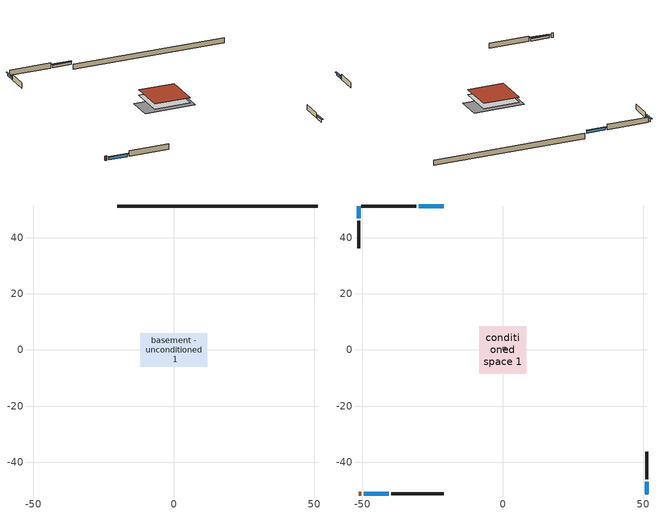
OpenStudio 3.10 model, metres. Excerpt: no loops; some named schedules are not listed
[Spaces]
basement - unconditioned 1
 floor foundation (Slab1 construction): -11.91,-5.96 -11.91,5.96 11.91,5.96 11.91,-5.96 z-2.44
 wall foundation (FoundationWall1 construction): 51.3,51.3 -20.18,51.3 z-2.44:0
conditioned space 1
 floor to basement - unconditioned 1 (Floor1 construction): -8.42,-8.42 -8.42,8.42 8.42,8.42 8.42,-8.42 z0
 wall outside (Wall1 construction): -30.84,51.3 -50.37,51.3 z0:2.44
 wall outside (Wall2 construction): 51.3,-45.97 51.3,-36.2 z0:2.44
 wall outside (Wall3 construction): -39.73,-51.3 -20.95,-51.3 z0:2.44
 wall outside (Wall4 construction): -51.3,45.97 -51.3,36.2 z0:2.44
 wall outside (AdiabaticWallConstruction): -21.11,51.3 -29.91,51.3 / 51.3,-51.3 51.3,-46.9 / -49.46,-51.3 -40.65,-51.3 / -51.3,51.3 -51.3,46.9 z0:1.19
 wall outside (AdiabaticWallConstruction 1): -51.3,-51.3 -50.38,-51.3 z0:2.03
 window (WindowConstruction): -21.11,51.3 -29.91,51.3 z0:1.19
 window (WindowConstruction 1): 51.3,-51.3 51.3,-46.9 z0:1.19
 window (WindowConstruction 2): -49.46,-51.3 -40.66,-51.3 z0:1.19
 window (WindowConstruction 3): -51.3,51.3 -51.3,46.9 z0:1.19
 door (Door): -51.3,-51.3 -50.38,-51.3 z0:2.03
 roof outside (Roof1 construction): -8.42,8.42 -8.42,-8.42 8.42,-8.42 8.42,8.42 z2.44
central ac and furnace airloop ret air space
 floor adiabatic (AdiabaticConst): 0,0 0,1 1,1 1,0 z0
 wall adiabatic (AdiabaticConst): 0,1 0,0 1,0 1,1 0,1 z0:1
 ceiling adiabatic (AdiabaticConst): 1,0 1,1 0,1 0,0 z1
shading: -30.21,51.3 -20.8,51.3 -20.8,51.91 -30.21,51.91 z1.49; 51.3,-46.59 51.3,-51.6 51.91,-51.6 51.91,-46.59 z1.49; -40.35,-51.3 -49.76,-51.3 -49.76,-51.91 -40.35,-51.91 z1.49; -51.3,46.59 -51.3,51.6 -51.91,51.6 -51.91,46.59 z1.49
[Site]
Buffalo Niagara Intl Ap_NY: Latitude {deg}=42.93; Longitude {deg}=-78.73; Time Zone {hr}=-5; Elevation {m}=215; Terrain=Suburbs; Keep Site Location Information=Yes
[Site:GroundTemperature:Shallow]
4.30207, 2.29327, 2.1324, 3.08568, 6.91256, 10.7216, 14.0239, 16.1158, 16.2935, 14.5921, 11.374, 7.68183
[Site:WaterMainsTemperature]
Calculation Method=Schedule; Temperature Schedule=mains temperature schedule
[Building]
Building 1
[Material] Roughness=Rough
Name | Thickness {m} | Conductivity {W/m-K} | Density {kg/m3} | Specific Heat {J/kg-K} | Thermal Absorptance | Solar Absorptance | Visible Absorptance
asphalt or fiberglass shingles | 0.00635 | 0.162714 | 1121.4 | 1465.45 | 0.9 | 0.85 | 0.85
roof stud and cavity | 0.0889 | 0.491901 | 50.32683 | 1063.81 | 0.9 | 0.7 | 0.7
gypsum board | 0.00254 | 0.160291 | 801 | 837.4 | 0.9 | 0.6 | 0.6
wood siding | 0.0254 | 0.102417 | 544.68 | 1172.36 | 0.9 | 0.7 | 0.7
osb sheathing 0.5 in. | 0.0127 | 0.115458 | 512.64 | 1214.23 | 0.9 | 0.7 | 0.7
wall stud and cavity | 0.1397 | 0.0929022 | 139.0536 | 1170.24 | 0.9 | 0.7 | 0.7
gypsum board 1 | 0.0127 | 0.160291 | 801 | 837.4 | 0.9 | 0.6 | 0.6
floor stud and cavity | 0.1397 | 0.21683 | 92.3553 | 1139.71 | 0.9 | 0.7 | 0.7
floor rigid ins | 0.103632 | 0.029427 | 32.04 | 1214.23 | 0.9 | 0.7 | 0.7
osb sheathing 0.75 in. | 0.01905 | 0.115458 | 512.64 | 1214.23 | 0.9 | 0.7 | 0.7
floor covering | 0.0127 | 0.0433444 | 54.468 | 1339.84 | 0.9 | 0.6 | 0.6
concrete 8.0 in. | 0.2032 | 1.803125 | 2242.8 | 837.4 | 0.9 | 0.7 | 0.7
concrete 4.0 in. | 0.1016 | 1.803125 | 2242.8 | 837.4 | 0.9 | 0.7 | 0.7
wood siding 1; wood siding 2 | 0.0254 | 0.102417 | 544.68 | 1172.36
wall rigid ins | 0.512978 | 0.029427 | 32.04 | 1214.23 | 0.9 | 0.7 | 0.7
wall stud and cavity 1 | 0.0889 | 0.380278 | 52.3479 | 1209.89 | 0.9 | 0.7 | 0.7
door material | 0.04445 | 0.0716541 | 512.64 | 1214.23 | 0.9 | 0.7 | 0.7
wall stud and cavity 2 | 0.0889 | 0.391764 | 83.0341 | 1211.67 | 0.9 | 0.7 | 0.7
furniture material conditioned space 1; furniture material basement - unconditioned 1 | 0.1524 | 0.115458 | 640.8 | 1214.23 | 0.9 | 0.6 | 0.6
[Construction]
Roof1 construction: asphalt or fiberglass shingles, roof stud and cavity, gypsum board
Wall1 construction; Wall2 construction; Wall3 construction; Wall4 construction: wood siding, osb sheathing 0.5 in., wall stud and cavity, gypsum board 1
Floor1 construction: floor stud and cavity, floor rigid ins, osb sheathing 0.75 in., floor covering
FoundationWall1 construction: concrete 8.0 in.
Slab1 construction: concrete 4.0 in.
WindowConstruction; WindowConstruction 1; WindowConstruction 2; WindowConstruction 3: WindowMaterial
AdiabaticWallConstruction: wood siding 1, wall rigid ins, wall stud and cavity 1, gypsum board 1
Door: door material
AdiabaticWallConstruction 1: wood siding 2, wall rigid ins, wall stud and cavity 1, gypsum board 1
PartitionWallConstruction: gypsum board 1, wall stud and cavity 2, gypsum board 1
furniture construction conditioned space 1: furniture material conditioned space 1
furniture construction basement - unconditioned 1: furniture material basement - unconditioned 1
AdiabaticConst: Adiabatic
[WindowMaterial:SimpleGlazingSystem]
WindowMaterial: U-Factor {W/m2-K}=2.10086; Solar Heat Gain Coefficient=0.3
[Material:NoMass]
Adiabatic: Roughness=Rough; Thermal Resistance {m2-K/W}=176.1
[ThermalZone] Multiplier=1; Use Ideal Air Loads=No
Name | Volume {m3} | Thermostat
conditioned space | 692.064 | conditioned space temperature setpoint
basement - unconditioned | 692.064
central ac and furnace airloop ret air zone | 1
[Sizing:Zone]
central ac and furnace airloop ret air zone: Zone Cooling Design Supply Air Temperature Input Method=SupplyAirTemperature; Zone Cooling Design Supply Air Temperature {C}=14; Zone Cooling Design Supply Air Temperature Difference {deltaC}=11.11; Zone Heating Design Supply Air Temperature Input Method=SupplyAirTemperature; Zone Heating Design Supply Air Temperature {C}=40; Zone Heating Design Supply Air Temperature Difference {deltaC}=11.11; Zone Cooling Design Supply Air Humidity Ratio {kg-H2O/kg-air}=0.0085; Zone Heating Design Supply Air Humidity Ratio {kg-H2O/kg-air}=0.008; Cooling Design Air Flow Method=DesignDay; Heating Design Air Flow Method=DesignDay; Account for Dedicated Outdoor Air System=No; Dedicated Outdoor Air System Control Strategy=NeutralSupplyAir; Dedicated Outdoor Air Low Setpoint Temperature for Design {C}=autosize; Dedicated Outdoor Air High Setpoint Temperature for Design {C}=autosize; Zone Load Sizing Method=Sensible Load Only No Latent Load; Zone Latent Cooling Design Supply Air Humidity Ratio Input Method=HumidityRatioDifference; Zone Cooling Design Supply Air Humidity Ratio Difference {kgWater/kgDryAir}=0.005; Zone Latent Heating Design Supply Air Humidity Ratio Input Method=HumidityRatioDifference; Zone Humidification Design Supply Air Humidity Ratio Difference {kgWater/kgDryAir}=0.005; Sizing Option=Coincident
[Space]
Name | Thermal Zone | Volume {m3}
conditioned space 1 | conditioned space | 692.064
basement - unconditioned 1 | basement - unconditioned | 692.064
central ac and furnace airloop ret air space | central ac and furnace airloop ret air zone
[ThermostatSetpoint:DualSetpoint]
conditioned space temperature setpoint: Heating Setpoint Temperature Schedule=heating setpoint; Cooling Setpoint Temperature Schedule=cooling setpoint; Temperature Difference Between Cutout And Setpoint {deltaC}=0
[Foundation:Kiva]
Foundation Kiva 1: Initial Indoor Air Temperature {C}=2.37632; Wall Height Above Grade {m}=0; Wall Depth Below Slab {m}=0.2032
[Foundation:Kiva:Settings]
Soil Conductivity {W/m-K}=1.731; Soil Density {kg/m3}=1842.3; Soil Specific Heat {J/kg-K}=418.7; Ground Solar Absorptivity=0.9; Ground Thermal Absorptivity=0.9; Ground Surface Roughness {m}=0.03; Far-Field Width {m}=40; Deep-Ground Boundary Condition=ZeroFlux; Deep-Ground Depth {m}=40; Minimum Cell Dimension {m}=0.2; Maximum Cell Growth Coefficient=3; Simulation Timestep=Timestep
[SurfaceProperty:ExposedFoundationPerimeter]
Slab1: Exposed Perimeter Calculation Method=TotalExposedPerimeter; Total Exposed Perimeter {m}=71.4756
[SurfaceProperty:IncidentSolarMultiplier] Incident Solar Multiplier=1; Incident Solar Multiplier Schedule=trans schedule winter=0.857 summer=0.857
Window1; Window2; Window3; Window4
[InternalMass:Definition] Design Level Calculation Method=SurfaceArea
Name | Construction | Surface Area {m2}
partition wall mass | PartitionWallConstruction | 283.819
furniture mass conditioned space 1 | furniture construction conditioned space 1 | 113.528
furniture mass basement - unconditioned 1 | furniture construction basement - unconditioned 1 | 113.528
[InternalMass] Multiplier=1
Name | Internal Mass Definition | Space or SpaceType
partition wall mass | partition wall mass | conditioned space 1
furniture mass conditioned space 1 | furniture mass conditioned space 1 | conditioned space 1
furniture mass basement - unconditioned 1 | furniture mass basement - unconditioned 1 | basement - unconditioned 1
[Fan:SystemModel]
central ac and furnace supply fan: Availability Schedule=Always On Discrete; Design Maximum Air Flow Rate {m3/s}=1.51778; Speed Control Method=Discrete; Electric Power Minimum Flow Rate Fraction=0.2; Design Pressure Rise {Pa}=500; Motor Efficiency=1; Motor In Air Stream Fraction=1; Design Electric Power Consumption {W}=autosize; Design Power Sizing Method=PowerPerFlow; Electric Power Per Unit Flow Rate {W/(m3/s)}=1059.44; Electric Power Per Unit Flow Rate Per Unit Pressure {W-s/m3-Pa}=1.66667; Fan Total Efficiency=0.7; Motor Loss Radiative Fraction=0; Speed Flow Fraction 1=0.60945; Speed Electric Power Fraction 1=0.53805; Speed Flow Fraction 2=1; Speed Electric Power Fraction 2=1
[EnergyManagementSystem:Sensor]
Name | Output Variable or Output Meter Index Key | Output Variable or Output Meter
central_ac_and_furnace_supply_fan_s; central_ac_and_furnace_supply_fan_s_1 | central ac and furnace supply fan | Fan Electricity Energy
out_pb_s |  | Site Outdoor Air Barometric Pressure
out_wt_s |  | Site Outdoor Air Humidity Ratio
site_vw_s |  | Site Wind Speed
cool_season | cooling season schedule | Schedule Value
central_ac_and_furnace_airloop_Fan_RTF_s | central ac and furnace supply fan | Fan Runtime Fraction Speed 1
central_ac_and_furnace_airloop_Fan_RTF_s_1 | central ac and furnace supply fan | Fan Runtime Fraction Speed 2
central_ac_and_furnace_airloop_AH_MFR_s | Node 5 | System Node Mass Flow Rate
central_ac_and_furnace_airloop_AH_VFR_s | Node 5 | System Node Current Density Volume Flow Rate
central_ac_and_furnace_airloop_AH_Tout_s | Node 5 | System Node Temperature
central_ac_and_furnace_airloop_AH_Wout_s | Node 5 | System Node Humidity Ratio
central_ac_and_furnace_airloop_RA_T_s | Node 8 | System Node Temperature
central_ac_and_furnace_airloop_Ra_W_s | Node 8 | System Node Humidity Ratio
natural_vent_s | natural vent schedule | Schedule Value
htg_sp_s | heating setpoint | Schedule Value
clg_sp_s | cooling setpoint | Schedule Value
mech_vent_range_fan_0_sch_s | mech vent range fan 0 schedule | Schedule Value
mech_vent_bath_fan_0_sch_s | mech vent bath fan 0 schedule | Schedule Value
clothes_dryer_exhaust_0_sch_s | clothes_dryer | Schedule Value
htg_load_cond |  | Heating:EnergyTransfer:Zone:CONDITIONED SPACE
clg_load_cond |  | Cooling:EnergyTransfer:Zone:CONDITIONED SPACE
htg_load_duct |  | Heating:EnergyTransfer:Zone:CENTRAL AC AND FURNACE AIRLOOP RET AIR ZONE
clg_load_duct |  | Cooling:EnergyTransfer:Zone:CENTRAL AC AND FURNACE AIRLOOP RET AIR ZONE
[EnergyManagementSystem:Program]
central_ac_and_furnace_supply_fan_disaggregate_program: Set central_ac_and_furnace_supply_fan_clg = 0; If central_ac_and_furnace_clg_coil_s > 0; Set central_ac_and_furnace_supply_fan_clg = central_ac_and_furnace_supply_fan_s; EndIf
central_ac_and_furnace_supply_fan_disaggregate_program_1: Set central_ac_and_furnace_supply_fan_primary_htg = 0; If central_ac_and_furnace_htg_coil_s > 0; Set central_ac_and_furnace_supply_fan_primary_htg = central_ac_and_furnace_supply_fan_s_1; EndIf
water_heater_EC_adj: If WarmupFlag == 0; Set dhw_e_cons = water_heater_energy + water_heater_on_cycle_parasitic + water_heater_off_cycle_parasitic; Set water_heater_ec_adj_act = 0.0 * dhw_e_cons / 1; EndIf
fridge_schedule_program: Set Tin = fridge_tin_s*(9.0/5.0)+32.0; Set fridge_schedule_act = 0; If (Hour == 0); Set fridge_schedule_act = (-0.487+0.019*Tin); ElseIf (Hour == 1); Set fridge_schedule_act = (-0.34+0.016*Tin); ElseIf (Hour == 2); Set fridge_schedule_act = (-0.37+0.017*Tin); ElseIf (Hour == 3); Set fridge_schedule_act = (-0.361+0.016*Tin); ElseIf (Hour == 4); Set fridge_schedule_act = (-0.515+0.018*Tin); ElseIf (Hour == 5); Set fridge_schedule_act = (-0.684+0.021*Tin); ElseIf (Hour == 6); Set fridge_schedule_act = (-0.471+0.019*Tin); ElseIf (Hour == 7); Set fridge_schedule_act = (-0.159+0.015*Tin); ElseIf (Hour == 8); Set fridge_schedule_act = (-0.079+0.015*Tin); ElseIf (Hour == 9); Set fridge_schedule_act = (-0.417+0.019*Tin); ElseIf (Hour == 10); Set fridge_schedule_act = (-0.411+0.018*Tin); ElseIf (Hour == 11); Set fridge_schedule_act = (-0.386+0.018*Tin); ElseIf (Hour == 12); Set fridge_schedule_act = (-0.24+0.016*Tin); ElseIf (Hour == 13); Set fridge_schedule_act = (-0.314+0.017*Tin); ElseIf (Hour == 14); Set fridge_schedule_act = (-0.16+0.015*Tin); ElseIf (Hour == 15); Set fridge_schedule_act = (-0.121+0.015*Tin); ElseIf (Hour == 16); Set fridge_schedule_act = (-0.469+0.02*Tin); ElseIf (Hour == 17); Set fridge_schedule_act = (-0.412+0.02*Tin); ElseIf (Hour == 18); Set fridge_schedule_act = (-0.091+0.017*Tin); ElseIf (Hour == 19); Set fridge_schedule_act = (0.077+0.014*Tin); ElseIf (Hour == 20); Set fridge_schedule_act = (-0.118+0.016*Tin); ElseIf (Hour == 21); Set fridge_schedule_act = (-0.247+0.017*Tin); ElseIf (Hour == 22); Set fridge_schedule_act = (-0.445+0.019*Tin); ElseIf (Hour == 23); Set fridge_schedule_act = (-0.544+0.02*Tin); EndIf
central_ac_and_furnace_airloop_0_duct_program: Set central_ac_and_furnace_airloop_AH_MFR = central_ac_and_furnace_airloop_AH_MFR_s; Set central_ac_and_furnace_airloop_Fan_RTF = 0; Set central_ac_and_furnace_airloop_Fan_RTF = central_ac_and_furnace_airloop_Fan_RTF + central_ac_and_furnace_airloop_Fan_RTF_s; Set central_ac_and_furnace_airloop_Fan_RTF = central_ac_and_furnace_airloop_Fan_RTF + central_ac_and_furnace_airloop_Fan_RTF_s_1; Set central_ac_and_furnace_airloop_AH_VFR = central_ac_and_furnace_airloop_AH_VFR_s; Set central_ac_and_furnace_airloop_AH_Tout = central_ac_and_furnace_airloop_AH_Tout_s; Set central_ac_and_furnace_airloop_AH_Wout = central_ac_and_furnace_airloop_AH_Wout_s; Set central_ac_and_furnace_airloop_RA_T = central_ac_and_furnace_airloop_RA_T_s; Set central_ac_and_furnace_airloop_Ra_W = central_ac_and_furnace_airloop_Ra_W_s; Set central_ac_and_furnace_airloop_0_DZ_T = central_ac_and_furnace_airloop_0_DZ_T_s; Set central_ac_and_furnace_airloop_0_DZ_W = central_ac_and_furnace_airloop_0_DZ_W_s; Run central_ac_and_furnace_airloop_0_duct_subroutine; Set central_ac_and_furnace_airloop_0_SupSensLkToCond_act = central_ac_and_furnace_airloop_0_SupSensLkToCond; Set central_ac_and_furnace_airloop_0_SupLatLkToCond_act = central_ac_and_furnace_airloop_0_SupLatLkToCond; Set central_ac_and_furnace_airloop_0_SupCondToLv_act = central_ac_and_furnace_airloop_0_SupCondToLv; Set central_ac_and_furnace_airloop_0_RetSensLkToRP_act = central_ac_and_furnace_airloop_0_RetSensLkToRP; Set central_ac_and_furnace_airloop_0_RetLatLkToRP_act = central_ac_and_furnace_airloop_0_RetLatLkToRP; Set central_ac_and_furnace_airloop_0_RetCondToRP_act = central_ac_and_furnace_airloop_0_RetCondToRP; Set central_ac_and_furnace_airloop_0_RetCondToDZ_act = central_ac_and_furnace_airloop_0_RetCondToDZ; Set central_ac_and_furnace_airloop_0_SupCondToDZ_act = central_ac_and_furnace_airloop_0_SupCondToDZ; Set central_ac_and_furnace_airloop_0_SupSensLkToDZ_act = central_ac_and_furnace_airloop_0_SupSensLkToDZ; Set central_ac_and_furnace_airloop_0_SupLatLkToDZ_act = central_ac_and_furnace_airloop_0_SupLatLkToDZ; Set central_ac_and_furnace_airloop_0_ZoneMixDZToCond_mix_act = central_ac_and_furnace_airloop_0_ZoneMixDZToCond; Set central_ac_and_furnace_airloop_0_ZoneMixCondToDZ_mix_act = central_ac_and_furnace_airloop_0_ZoneMixCondToDZ
natural_vent_program: Set Tin = tin_s; Set Tout = tout_s; Set Wout = out_wt_s; Set Pbar = out_pb_s; Set Phiout = (@RhFnTdbWPb Tout Wout Pbar); Set MaxHR = 0.0115; Set Tnvsp = (htg_sp_s + clg_sp_s) / 2; Set NVavail = natural_vent_s; Set ClgSsnAvail = cool_season; Set Qnv = 0; Set Qwhf = 0; Set whole_house_fan_act = 0; If ((Wout < MaxHR) && (Tin > Tout) && (Tin > Tnvsp) && (ClgSsnAvail > 0)); Set WHF_Flow = 0; Set Adj = (Tin-Tnvsp)/(Tin-Tout); Set Adj = (@Min Adj 1); Set Adj = (@Max Adj 0); If (WHF_Flow > 0); Set Qwhf = WHF_Flow*Adj; Set WHF_W = 0; Set whole_house_fan_act = WHF_W*Adj; ElseIf (NVavail > 0); Set NVArea = 12615.824058624003; Set Cs = 8.968567957270247e-05; Set Cw = 2.2169590796800036e-05; Set Tdiff = Tin-Tout; Set dT = (@Abs Tdiff); Set Vwind = site_vw_s; Set SGNV = NVArea*Adj*((((Cs*dT)+(Cw*(Vwind^2)))^0.5)/1000); Set MaxNV = 3.844798503936001; Set Qnv = (@Min SGNV MaxNV); EndIf; EndIf; Set natural_vent_flow_act = Qnv; Set whole_house_fan_flow_act = Qwhf; Set natural_vent_program_Qnv = Qnv; Set natural_vent_program_Qwhf = Qwhf
basement_unconditioned_1_duct_leakage_imbalance_infil_program: Set Qducts = 0; Set Qducts = Qducts - central_ac_and_furnace_airloop_0_DuctImbalLkSupFanEquivDZ; Set Qducts = Qducts + central_ac_and_furnace_airloop_0_DuctImbalLkExhFanEquivDZ; Set basement_unconditioned_1_duct_leakage_imbalance_infil_flow_act = (@Abs(Qducts))
[ElectricEquipment:Definition] Design Level Calculation Method=EquipmentLevel
Name | Design Level {W} | Fraction Latent | Fraction Radiant | Fraction Lost
ceiling fan | 58.3651 | 0 | 0.558 | 0
clothes washer | 1279.03 | 0.03 | 0.162 | 0.7
clothes dryer | 499.627 | 0.015 | 0.081 | 0.85
dishwasher | 740.818 | 0.3 | 0.18 | 0.4
fridge | 78.8813 | 0 | 0.6 | 0
cooking range | 102.038 | 0.16 | 0.384 | 0.2
misc tv | 407.323 | 0 | 0.6 | 0
misc plug loads | 514.959 | 0.045 | 0.513 | 0.1
whole house fan; mech vent house fan | 0 | 0 | 0 | 1
mech vent house fan cfis | 0 | 0 | 0 | 0
mech vent range fan 0; mech vent bath fan 0 | 30 | 0 | 0 | 1
[ElectricEquipment] Space or SpaceType=conditioned space 1
Name | Electric Equipment Definition | Schedule
ceiling fan | ceiling fan | ceiling_fan
clothes washer | clothes washer | clothes_washer
clothes dryer | clothes dryer | clothes_dryer
dishwasher | dishwasher | dishwasher
fridge | fridge | fridge schedule
cooking range | cooking range | cooking_range
misc tv | misc tv | plug_loads_tv
misc plug loads | misc plug loads | plug_loads_other
whole house fan | whole house fan | Always On Discrete
mech vent house fan | mech vent house fan | mech vent house fan schedule
mech vent house fan cfis | mech vent house fan cfis | mech vent house fan cfis schedule
mech vent range fan 0 | mech vent range fan 0 | mech vent range fan 0 schedule
mech vent bath fan 0 | mech vent bath fan 0 | mech vent bath fan 0 schedule
[OtherEquipment:Definition] Design Level Calculation Method=EquipmentLevel
Name | Design Level {W} | Fraction Latent | Fraction Radiant | Fraction Lost
water heater energy adjustment1 | 0.01 | 0 | 0 | 1
clothes dryer 2 | 6637.63 | 0.015 | 0.081 | 0.85
cooking range 2 | 2990.45 | 0.16 | 0.384 | 0.2
general water use sensible | -52.5013 | 0 | 0.6 | 0
general water use latent | 53.2715 | 1 | 0 | 0
central ac and furnace airloop_0 SupSensLkToCond; central ac and furnace airloop_0 SupCondToLv; central ac and furnace airloop_0 RetCondToRP; central ac and furnace airloop_0 RetSensLkToRP; central ac and furnace airloop_0 SupCondToDZ; central ac and furnace airloop_0 RetCondToDZ; central ac and furnace airloop_0 SupSensLkToDZ; mech vent house fan sensible load | 0 | 0 | 0 | 0
central ac and furnace airloop_0 SupLatLkToCond; central ac and furnace airloop_0 RetLatLkToRP; central ac and furnace airloop_0 SupLatLkToDZ; mech vent house fan latent load | 0 | 1 | 0 | 0
[OtherEquipment]
Name | Other Equipment Definition | Space or SpaceType | Schedule | Fuel Type
water heater energy adjustment1 | water heater energy adjustment1 | basement - unconditioned 1 | Always On Discrete | NaturalGas
clothes dryer 1 | clothes dryer 2 | conditioned space 1 | clothes_dryer | NaturalGas
cooking range 1 | cooking range 2 | conditioned space 1 | cooking_range | NaturalGas
general water use sensible | general water use sensible | conditioned space 1 | general water use schedule
general water use latent | general water use latent | conditioned space 1 | general water use schedule
central ac and furnace airloop_0 SupSensLkToCond | central ac and furnace airloop_0 SupSensLkToCond | conditioned space 1 | Always On Discrete
central ac and furnace airloop_0 SupLatLkToCond | central ac and furnace airloop_0 SupLatLkToCond | conditioned space 1 | Always On Discrete
central ac and furnace airloop_0 SupCondToLv | central ac and furnace airloop_0 SupCondToLv | conditioned space 1 | Always On Discrete
central ac and furnace airloop_0 RetCondToRP | central ac and furnace airloop_0 RetCondToRP | central ac and furnace airloop ret air space | Always On Discrete
central ac and furnace airloop_0 RetSensLkToRP | central ac and furnace airloop_0 RetSensLkToRP | central ac and furnace airloop ret air space | Always On Discrete
central ac and furnace airloop_0 RetLatLkToRP | central ac and furnace airloop_0 RetLatLkToRP | central ac and furnace airloop ret air space | Always On Discrete
central ac and furnace airloop_0 SupCondToDZ | central ac and furnace airloop_0 SupCondToDZ | basement - unconditioned 1 | Always On Discrete
central ac and furnace airloop_0 RetCondToDZ | central ac and furnace airloop_0 RetCondToDZ | basement - unconditioned 1 | Always On Discrete
central ac and furnace airloop_0 SupSensLkToDZ | central ac and furnace airloop_0 SupSensLkToDZ | basement - unconditioned 1 | Always On Discrete
central ac and furnace airloop_0 SupLatLkToDZ | central ac and furnace airloop_0 SupLatLkToDZ | basement - unconditioned 1 | Always On Discrete
mech vent house fan sensible load | mech vent house fan sensible load | conditioned space 1 | Always On Discrete
mech vent house fan latent load | mech vent house fan latent load | conditioned space 1 | Always On Discrete
[WaterUse:Equipment:Definition]
Name | Peak Flow Rate {m3/s}
clothes washer | 5.32287e-06
dishwasher | 5.13204e-06
[Lights:Definition]
interior lighting: Design Level Calculation Method=LightingLevel; Lighting Level {W}=1403.41; Fraction Radiant=0.6; Fraction Visible=0.2; Return Air Fraction=0
[Lights]
interior lighting: Lights Definition=interior lighting; Space or SpaceType=conditioned space 1; Schedule=lighting_interior; Fraction Replaceable=1
[Exterior:Lights:Definition]
exterior lighting: Design Level {W}=58.1671
[Exterior:Lights]
exterior lighting: Exterior Lights Definition=exterior lighting; Schedule=exterior lighting schedule
[People:Definition]
occupants: Number of People Calculation Method=People; Number of People {people}=3; Fraction Radiant=0.314171; Sensible Heat Fraction=0.56303; Carbon Dioxide Generation Rate {m3/s-W}=0; Enable ASHRAE 55 Comfort Warnings=No; Mean Radiant Temperature Calculation Type=EnclosureAveraged
[People]
occupants: People Definition=occupants; Space or SpaceType=conditioned space 1; Number of People Schedule=occupants; Activity Level Schedule=occupants activity schedule; Multiplier=1
[ZoneMixing] Schedule=Always On Continuous; Design Flow Rate Calculation Method=Flow/Zone; Design Flow Rate {m3/s}=0
Name | Zone or Space | Source Zone or Space
central ac and furnace airloop_0 ZoneMixDZToCond mix | conditioned space | basement - unconditioned
central ac and furnace airloop_0 ZoneMixCondToDZ mix | basement - unconditioned | conditioned space
[SpaceInfiltration:DesignFlowRate] Schedule=Always On Discrete; Density Basis=Outdoor
Name | Space or SpaceType | Design Flow Rate Calculation Method | Design Flow Rate {m3/s} | Air Changes per Hour {1/hr} | Constant Term Coefficient | Temperature Term Coefficient | Velocity Term Coefficient | Velocity Squared Term Coefficient
natural vent flow; whole house fan flow; infil flow | conditioned space 1 | Flow/Space | 0
infil basement - unconditioned 1 | basement - unconditioned 1 | AirChanges/Hour |  | 0.1 | 1 | 0 | 0 | 0
basement_unconditioned 1 duct leakage imbalance infil flow | basement - unconditioned 1 | Flow/Space | 0
